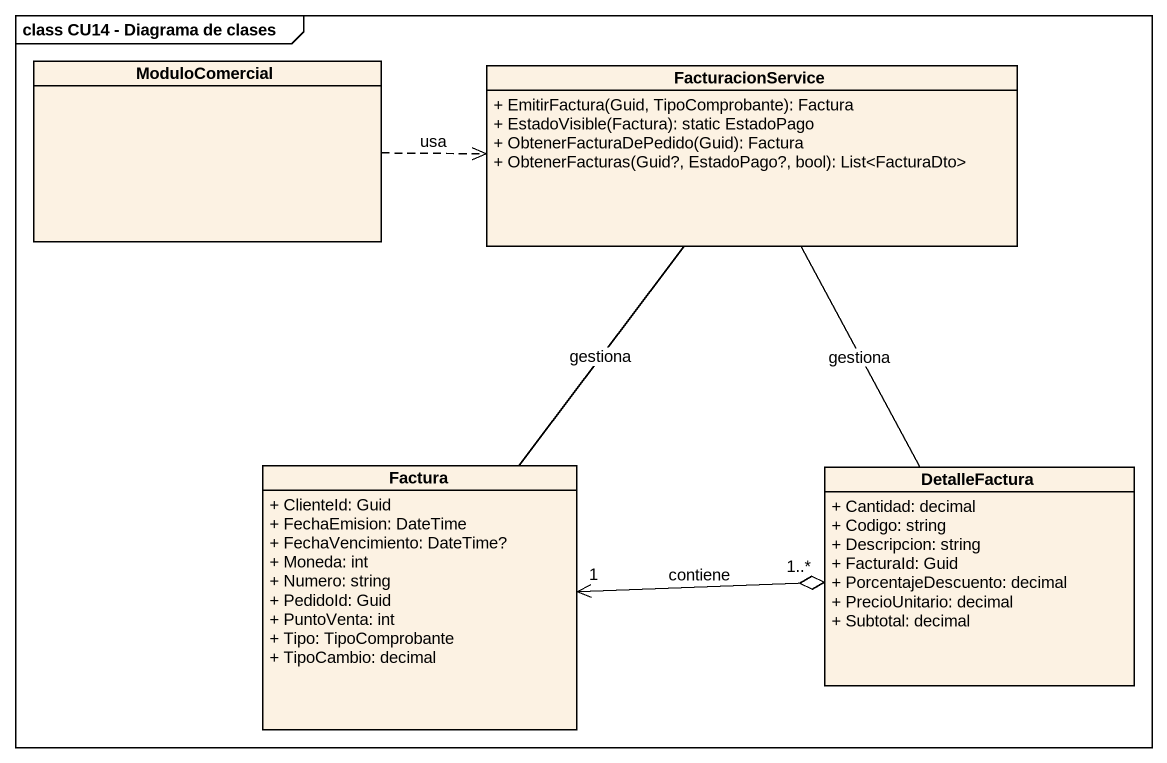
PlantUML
@startuml
mainframe class CU14 - Diagrama de clases
hide circle
hide empty members
skinparam classAttributeIconSize 0
class ModuloComercial
class FacturacionService {
  + EmitirFactura(Guid, TipoComprobante): Factura
  + EstadoVisible(Factura): static EstadoPago
  + ObtenerFacturaDePedido(Guid): Factura
  + ObtenerFacturas(Guid?, EstadoPago?, bool): List<FacturaDto>
}
class Factura {
  + ClienteId: Guid
  + FechaEmision: DateTime
  + FechaVencimiento: DateTime?
  + Moneda: int
  + Numero: string
  + PedidoId: Guid
  + PuntoVenta: int
  + Tipo: TipoComprobante
  + TipoCambio: decimal
}
class DetalleFactura {
  + Cantidad: decimal
  + Codigo: string
  + Descripcion: string
  + FacturaId: Guid
  + PorcentajeDescuento: decimal
  + PrecioUnitario: decimal
  + Subtotal: decimal
}
ModuloComercial .right.> FacturacionService : usa
FacturacionService -- Factura : gestiona
FacturacionService -- DetalleFactura : gestiona
Factura "1" <-right-o "1..*" DetalleFactura : contiene
@enduml
